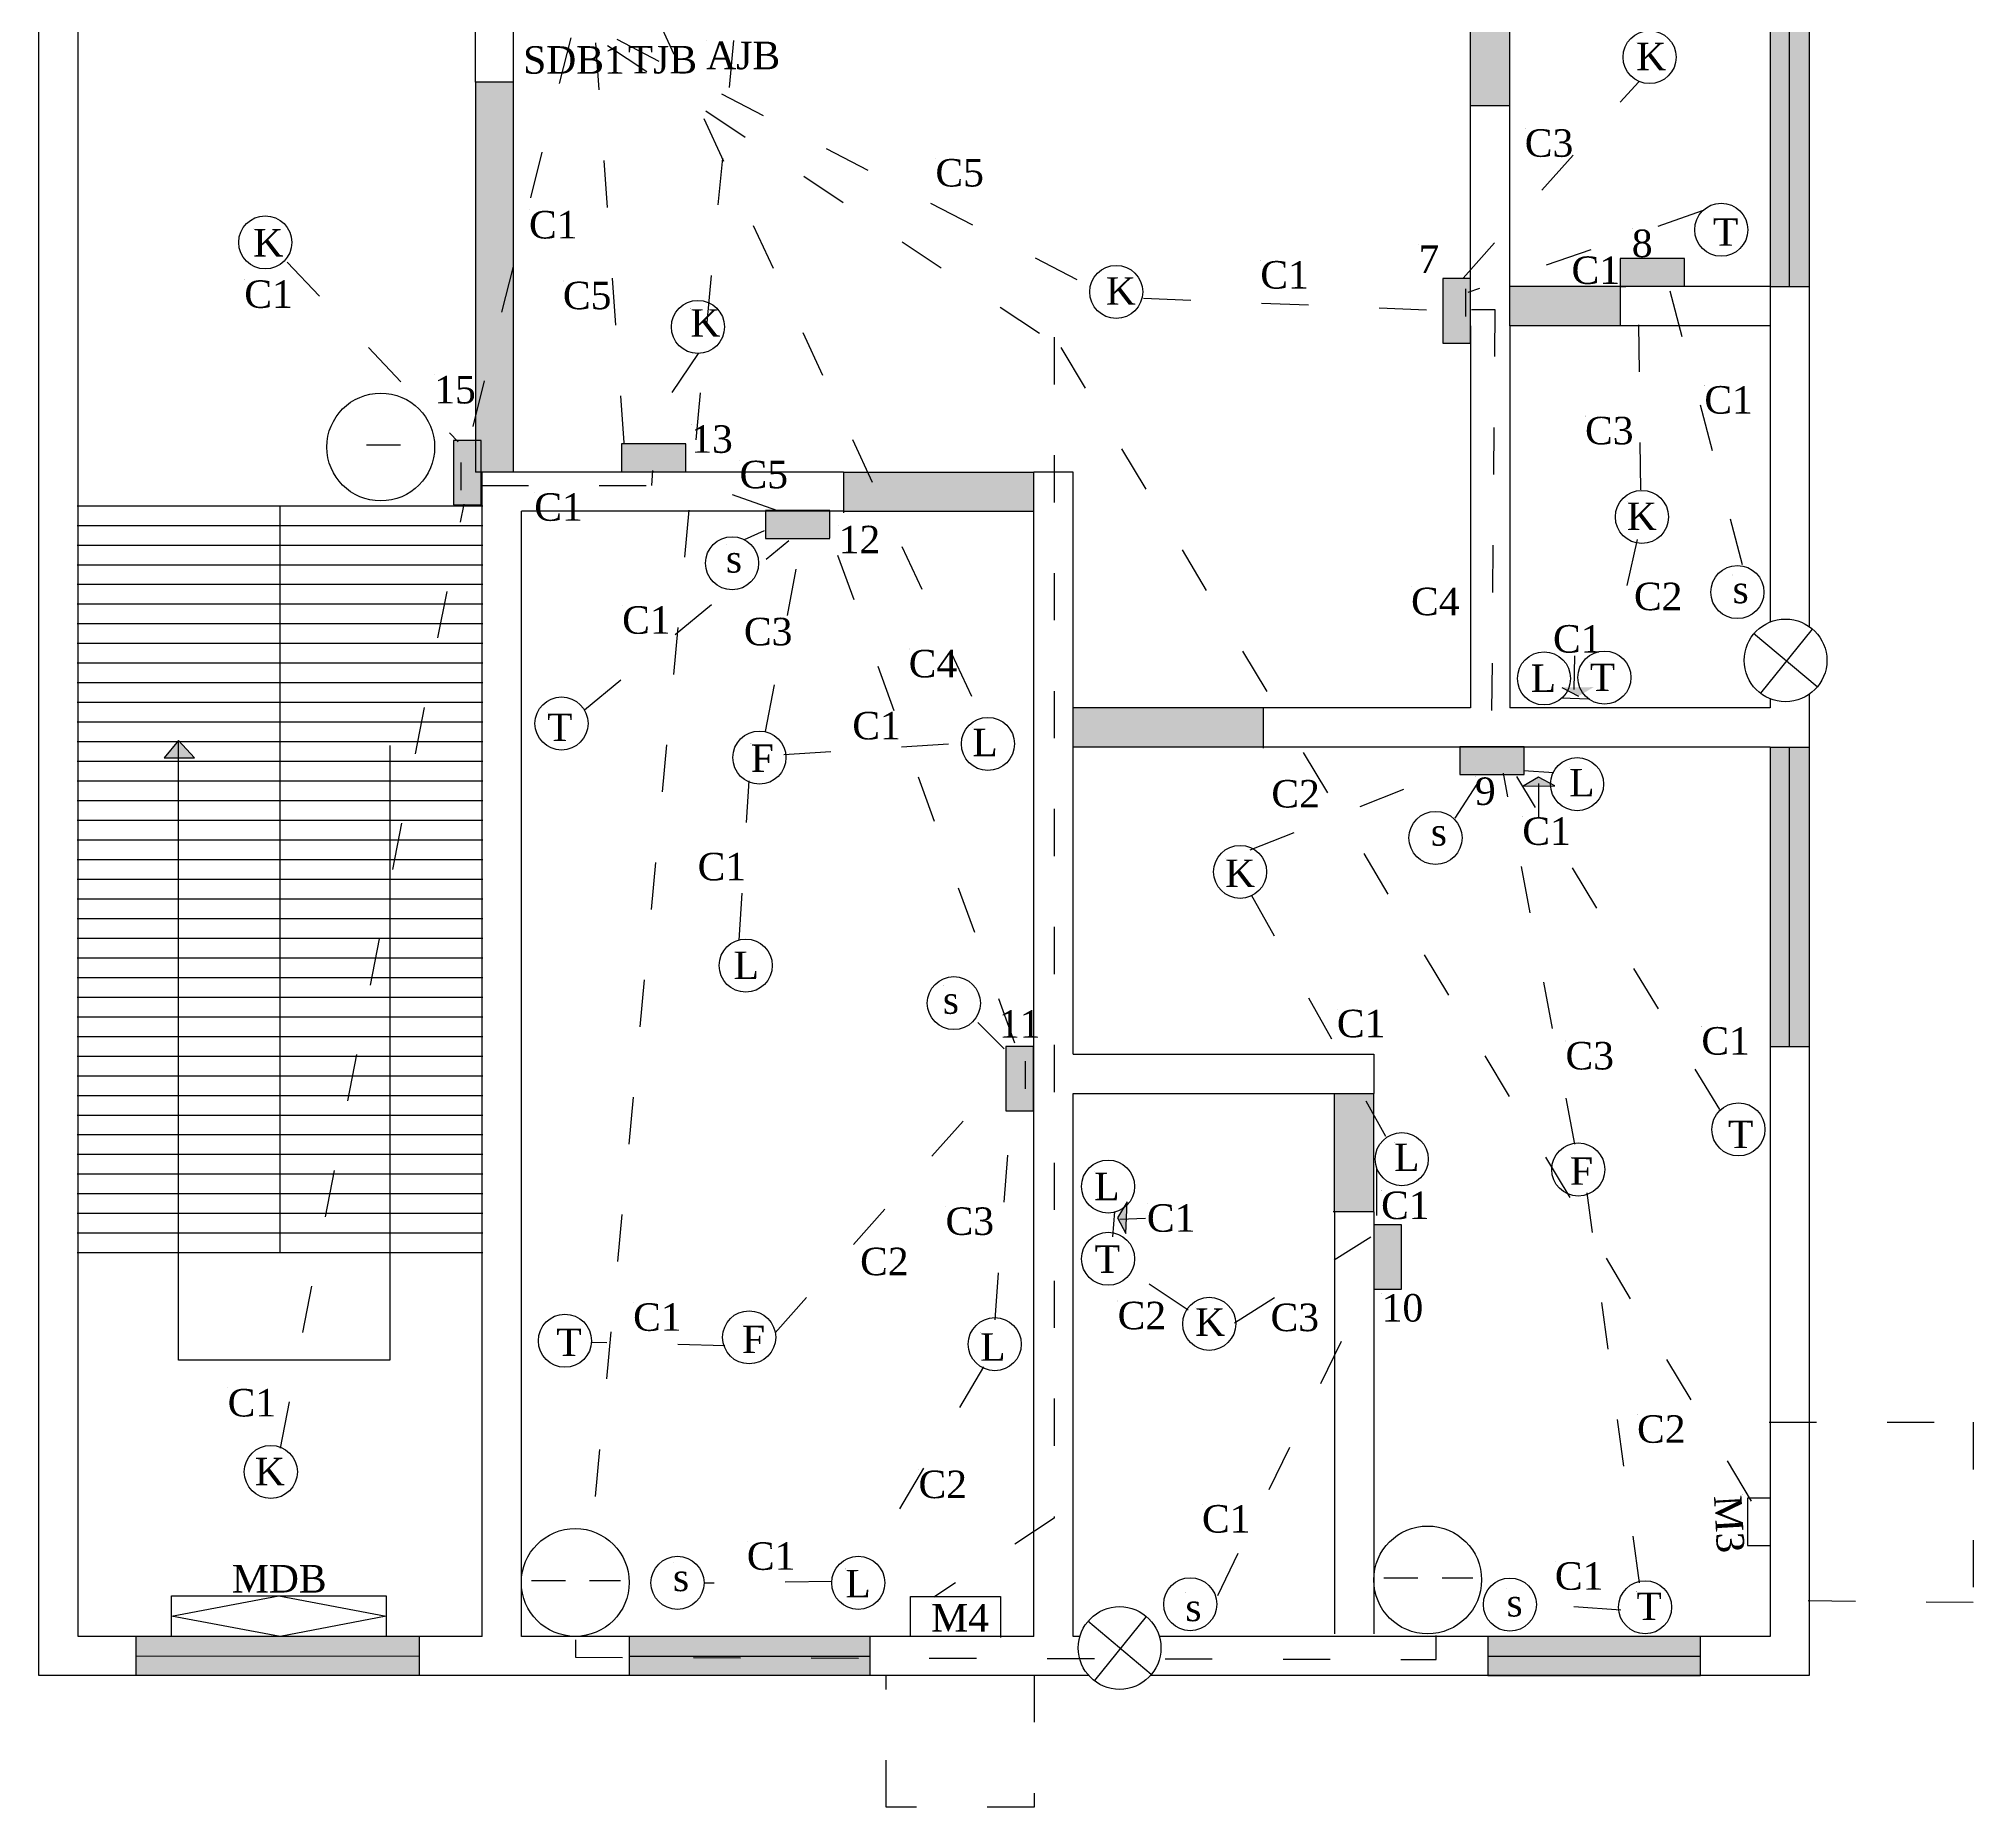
# Model space of a CAD drawing. Header units: inches. Extents: x 1 to 17879, y -3361 to 1909.
# Drawn here: x 5721.7 to 6213.8, y 893.7 to 1343.6 of the extents above; entities that cross this region are included whole.
import ezdxf

# ---------------------------------------------------------------- set-up
doc = ezdxf.new("R2010")
doc.units = ezdxf.units.IN
doc.header["$MEASUREMENT"] = 0
doc.linetypes.add('ACAD_ISO03W100', pattern=[30, 12, -18])

msp = doc.modelspace()

# ---------------------------------------------------------------- hatches: boundary and pattern name
for color, points in [(2, [(6095.88, 1382.41), (6090.1, 1382.41), (6085.88, 1382.41), (6085.88, 1326.64), (6095.88, 1326.64)]), (120, [(6172.1, 1367.81), (6172.1, 1382.41), (6162.1, 1382.41), (6162.1, 1367.81), (6162.1, 1280.61), (6172.1, 1280.61)]), (2, [(5842.38, 1332.61), (5832.78, 1332.61), (5832.78, 1233.41), (5834.48, 1233.41), (5842.38, 1233.41)]), (9, [(6140.38, 1287.71), (6124.01, 1287.71), (6124.01, 1280.68), (6136.66, 1280.68), (6140.38, 1280.68)]), (9, [(6085.9, 1266.23), (6085.9, 1282.6), (6078.88, 1282.6), (6078.88, 1269.94), (6078.88, 1266.23)]), (2, [(6123.99, 1280.61), (6095.88, 1280.61), (6095.88, 1270.61), (6123.99, 1270.61)]), (9, [(5834.26, 1225.07), (5834.26, 1241.45), (5827.23, 1241.45), (5827.23, 1228.79), (5827.23, 1225.07)]), (9, [(5886.33, 1240.6), (5869.95, 1240.6), (5869.95, 1233.58), (5882.61, 1233.58), (5886.33, 1233.58)]), (2, [(5974.84, 1233.41), (5926.39, 1233.41), (5926.39, 1223.41), (5974.84, 1223.41)]), (9, [(5922.94, 1223.6), (5906.56, 1223.6), (5906.56, 1216.57), (5919.22, 1216.57), (5922.94, 1216.57)]), (2, [(6033.13, 1173.41), (5984.84, 1173.41), (5984.84, 1163.41), (6033.13, 1163.41)]), (9, [(6099.55, 1163.52), (6083.18, 1163.52), (6083.18, 1156.49), (6095.84, 1156.49), (6099.55, 1156.49)]), (120, [(6172.1, 1163.41), (6162.1, 1163.41), (6162.1, 1087.25), (6172.1, 1087.25)]), (9, [(5974.75, 1070.9), (5974.75, 1087.27), (5967.72, 1087.27), (5967.72, 1074.61), (5967.72, 1070.9)]), (2, [(6061.31, 1075.31), (6051.31, 1075.31), (6051.31, 1045.18), (6061.31, 1045.18)]), (9, [(6068.36, 1025.52), (6068.36, 1041.9), (6061.33, 1041.9), (6061.33, 1029.24), (6061.33, 1025.52)]), (120, [(5818.44, 937.21), (5746.4, 937.21), (5746.4, 927.21), (5818.44, 927.21)]), (120, [(5933.1, 937.21), (5871.9, 937.21), (5871.9, 927.21), (5933.1, 927.21)]), (120, [(6144.38, 937.21), (6090.3, 937.21), (6090.3, 927.21), (6144.38, 927.21)])]:
    msp.add_hatch(color=color).paths.add_polyline_path(points)
at = {"linetype": 'ACAD_ISO03W100'}
for points in [[(6113.35, 1176.38), (6117.24, 1178.69), (6109.18, 1178.59)], [(6103.21, 1155.82), (6099.32, 1153.52), (6107.37, 1153.62)], [(5996.14, 1043.7), (5998.25, 1039.7), (5998.54, 1047.75)]]:
    msp.add_hatch(color=7, dxfattribs=at).paths.add_polyline_path(points)
h = msp.add_hatch(color=256)
h.paths.add_polyline_path([(5757.3, 1164.84), (5757.08, 1164.84), (5753.64, 1160.67), (5757.3, 1160.67)])
h.paths.add_polyline_path([(5757.53, 1164.84), (5757.3, 1164.84), (5757.3, 1160.67), (5761.29, 1160.67)])

# ---------------------------------------------------------------- linework, layer by layer
for p, q in [((5842.38, 1433.91), (5842.38, 1332.61)), ((5832.78, 1332.61), (5832.78, 1424.21)), ((6085.88, 1326.64), (6085.88, 1382.41)), ((6095.88, 1326.64), (6095.88, 1382.41)), ((6167.09, 1280.61), (6167.09, 1382.41)), ((6162.1, 1367.81), (6162.1, 1270.61)), ((6172.1, 1367.81), (6172.1, 1270.61)), ((5721.7, 1233.41), (5721.7, 1351.01)), ((5731.7, 1233.41), (5731.7, 1351.01)), ((5842.38, 1332.61), (5832.78, 1332.61)), ((5832.78, 1332.61), (5832.78, 1233.35)), ((5842.38, 1332.61), (5842.38, 1233.41)), ((6085.88, 1270.61), (6085.88, 1326.64)), ((6085.88, 1326.64), (6095.88, 1326.64)), ((6095.88, 1270.61), (6095.88, 1326.64)), ((6140.38, 1287.71), (6124.01, 1287.71)), ((6124.01, 1287.71), (6124.01, 1280.65)), ((6140.38, 1280.68), (6140.38, 1287.71)), ((6085.9, 1282.6), (6078.85, 1282.6)), ((6078.85, 1282.6), (6078.88, 1266.23)), ((6084.7, 1273), (6084.7, 1280.02)), ((6085.9, 1266.23), (6085.9, 1282.6)), ((6123.99, 1280.61), (6095.86, 1280.61)), ((6162.1, 1280.61), (6123.99, 1280.61)), ((6123.99, 1280.61), (6125.44, 1280.61)), ((6123.99, 1280.61), (6123.99, 1270.61)), ((6124.01, 1280.65), (6140.38, 1280.68)), ((6132.09, 1280.68), (6132.09, 1280.72)), ((6162.1, 1280.61), (6172.09, 1280.61)), ((6085.88, 1270.61), (6085.88, 1173.41)), ((6095.88, 1270.61), (6095.88, 1173.41)), ((6123.99, 1270.61), (6095.88, 1270.61)), ((6162.1, 1270.61), (6123.99, 1270.61)), ((6162.1, 1270.61), (6123.99, 1270.61)), ((6162.1, 1270.61), (6162.1, 1195.24)), ((6172.1, 1270.61), (6172.1, 1194.1)), ((6078.88, 1266.23), (6085.9, 1266.23)), ((5805.09, 1240.29), (5813.76, 1240.29)), ((5834.26, 1241.45), (5827.2, 1241.45)), ((5827.2, 1241.45), (5827.23, 1225.07)), ((5834.26, 1225.07), (5834.26, 1241.45)), ((5886.33, 1240.6), (5869.95, 1240.6)), ((5869.95, 1240.6), (5869.95, 1233.54)), ((5886.33, 1233.58), (5886.33, 1240.6)), ((5829.2, 1228.83), (5829.2, 1235.85)), ((5721.7, 932.21), (5721.7, 1233.41)), ((5731.7, 937.21), (5731.7, 1233.41)), ((5834.48, 1233.41), (5832.78, 1233.41)), ((5834.48, 937.21), (5834.48, 1233.41)), ((5926.39, 1233.41), (5834.48, 1233.41)), ((5878.03, 1233.58), (5878.03, 1233.62)), ((5926.39, 1233.41), (5926.39, 1223.05)), ((5926.39, 1233.41), (5974.84, 1233.41)), ((5974.84, 937.21), (5974.84, 1233.41)), ((5984.84, 1233.41), (5974.84, 1233.41)), ((5984.84, 1085.31), (5984.84, 1233.41)), ((5731.47, 1224.84), (5834.65, 1224.84)), ((5783.06, 1224.84), (5783.06, 1034.84)), ((5827.23, 1225.07), (5834.26, 1225.07)), ((5844.48, 937.21), (5844.48, 1223.41)), ((5926.39, 1223.41), (5844.48, 1223.41)), ((5922.94, 1223.6), (5906.56, 1223.6)), ((5906.56, 1223.6), (5906.56, 1216.54)), ((5922.94, 1216.58), (5922.94, 1223.6)), ((5926.39, 1223.41), (5974.84, 1223.41)), ((5731.47, 1219.84), (5834.65, 1219.84)), ((5906.56, 1216.54), (5922.94, 1216.54)), ((5914.64, 1216.57), (5914.64, 1216.62)), ((5731.47, 1214.84), (5834.65, 1214.84)), ((5731.47, 1209.84), (5834.65, 1209.84)), ((5731.47, 1204.84), (5834.65, 1204.84)), ((5731.47, 1199.84), (5834.65, 1199.84)), ((5731.47, 1194.84), (5834.65, 1194.84)), ((6174.1, 1178.73), (6157.93, 1192.29)), ((6159.73, 1177.19), (6172.93, 1193.46)), ((5731.47, 1189.84), (5834.65, 1189.84)), ((5731.47, 1184.84), (5834.65, 1184.84)), ((6166.05, 1185.49), (6166.05, 1185.49)), ((6166.05, 1185.49), (6166.05, 1185.49)), ((6166.05, 1185.49), (6166.05, 1185.49)), ((6166.05, 1185.49), (6166.05, 1185.49)), ((6166.05, 1185.49), (6166.05, 1185.49)), ((6166.05, 1185.49), (6166.05, 1185.49)), ((6166.05, 1185.49), (6166.05, 1185.49)), ((6166.05, 1185.49), (6166.05, 1185.49)), ((6166.05, 1185.49), (6166.05, 1185.49)), ((6166.05, 1185.49), (6166.05, 1185.49)), ((6166.05, 1185.49), (6166.05, 1185.49)), ((6166.05, 1185.49), (6166.05, 1185.49)), ((6166.05, 1185.49), (6166.05, 1185.49)), ((6166.05, 1185.49), (6166.05, 1185.49)), ((6166.05, 1185.49), (6166.05, 1185.49)), ((6166.05, 1185.49), (6166.05, 1185.49)), ((6166.05, 1185.49), (6166.05, 1185.49)), ((6166.05, 1185.49), (6166.05, 1185.49)), ((6166.05, 1185.49), (6166.05, 1185.49)), ((6166.05, 1185.49), (6166.05, 1185.49)), ((6166.05, 1185.49), (6166.05, 1185.49)), ((5731.47, 1179.84), (5834.65, 1179.84)), ((6172.1, 1176.89), (6172.1, 1173.41)), ((5731.47, 1174.84), (5834.65, 1174.84)), ((6033.13, 1173.41), (5984.79, 1173.41)), ((6085.88, 1173.41), (6033.13, 1173.41)), ((6033.13, 1173.41), (6033.13, 1163.13)), ((6162.1, 1173.41), (6095.88, 1173.41)), ((6162.1, 1175.75), (6162.1, 1173.41)), ((6172.1, 1173.41), (6172.1, 1077.41)), ((5731.47, 1169.84), (5834.65, 1169.84)), ((5731.47, 1164.84), (5834.65, 1164.84)), ((5757.3, 1165.1), (5753.64, 1160.67)), ((5757.3, 1007.43), (5757.3, 1165.1)), ((5761.29, 1160.67), (5757.3, 1165.1)), ((5811.02, 1163.87), (5811.02, 1007.43)), ((6033.13, 1163.41), (5984.79, 1163.41)), ((6162.1, 1163.41), (6033.13, 1163.41)), ((6099.55, 1163.52), (6083.18, 1163.52)), ((6083.18, 1163.52), (6083.18, 1156.46)), ((6099.55, 1156.5), (6099.55, 1163.52)), ((6162.1, 1163.41), (6162.1, 1077.41)), ((6162.1, 1163.41), (6172.1, 1163.41)), ((6167.1, 1087.25), (6167.1, 1163.41)), ((5731.47, 1159.84), (5834.65, 1159.84)), ((5753.64, 1160.67), (5753.64, 1160.67)), ((5753.64, 1160.67), (5761.29, 1160.67)), ((6083.18, 1156.46), (6099.55, 1156.5)), ((6091.26, 1156.49), (6091.26, 1156.54)), ((5731.47, 1154.84), (5834.65, 1154.84)), ((5731.47, 1149.84), (5834.65, 1149.84)), ((5731.47, 1144.84), (5834.65, 1144.84)), ((5731.47, 1139.84), (5834.65, 1139.84)), ((5731.47, 1134.84), (5834.65, 1134.84)), ((5731.47, 1129.84), (5834.65, 1129.84)), ((5731.47, 1124.84), (5834.65, 1124.84)), ((5731.47, 1119.84), (5834.65, 1119.84)), ((5731.47, 1114.84), (5834.65, 1114.84)), ((5731.47, 1109.84), (5834.65, 1109.84)), ((5731.47, 1104.84), (5834.65, 1104.84)), ((5731.47, 1099.84), (5834.65, 1099.84)), ((5731.47, 1094.84), (5834.65, 1094.84)), ((5731.47, 1089.84), (5834.65, 1089.84)), ((5731.47, 1084.84), (5834.65, 1084.84)), ((5974.75, 1087.27), (5967.69, 1087.27)), ((5967.69, 1087.27), (5967.73, 1070.9)), ((5972.69, 1076.53), (5972.69, 1083.55)), ((5974.75, 1070.9), (5974.75, 1087.27)), ((5984.84, 1085.31), (6061.31, 1085.31)), ((6061.31, 1085.31), (6061.31, 1075.31)), ((6162.1, 1087.25), (6172.1, 1087.25)), ((5731.47, 1079.84), (5834.65, 1079.84)), ((5731.47, 1074.84), (5834.65, 1074.84)), ((5984.84, 937.21), (5984.84, 1075.31)), ((5984.84, 1075.31), (6061.31, 1075.31)), ((6051.31, 1045.18), (6051.31, 1075.31)), ((6061.31, 1045.18), (6061.31, 1075.31)), ((6162.1, 1077.41), (6162.1, 937.21)), ((6172.1, 1077.41), (6172.1, 932.21)), ((5731.47, 1069.84), (5834.65, 1069.84)), ((5967.73, 1070.9), (5974.75, 1070.9)), ((5731.47, 1064.84), (5834.65, 1064.84)), ((5731.47, 1059.84), (5834.65, 1059.84)), ((5731.47, 1054.84), (5834.65, 1054.84)), ((5731.47, 1049.84), (5834.65, 1049.84)), ((5731.47, 1044.84), (5834.65, 1044.84)), ((6061.31, 1045.18), (6050.95, 1045.18)), ((6051.31, 1045.18), (6051.31, 937.85)), ((6061.31, 1045.18), (6061.31, 937.85)), ((5731.47, 1039.84), (5834.65, 1039.84)), ((6068.36, 1041.9), (6061.3, 1041.9)), ((6061.3, 1041.9), (6061.34, 1025.52)), ((6068.36, 1025.52), (6068.36, 1041.9)), ((5731.47, 1034.84), (5834.65, 1034.84)), ((6061.33, 1033.82), (6061.38, 1033.82)), ((6061.34, 1025.52), (6068.36, 1025.52)), ((5811.02, 1007.43), (5757.3, 1007.43)), ((6162.1, 972.36), (6156.38, 972.36)), ((6156.38, 972.36), (6156.38, 960.34)), ((6156.38, 960.34), (6162.1, 960.34)), ((5847.02, 951.44), (5855.68, 951.44)), ((5861.85, 951.44), (5869.68, 951.44)), ((6063.85, 952.08), (6072.51, 952.08)), ((6078.68, 952.08), (6086.51, 952.08)), ((5755.49, 937.11), (5755.49, 947.53)), ((5755.49, 947.53), (5810.05, 947.53)), ((5755.49, 942.32), (5782.77, 947.53)), ((5782.77, 947.53), (5810.05, 942.35)), ((5810.05, 947.53), (5810.05, 937.17)), ((5943.49, 937.21), (5943.49, 947.35)), ((5943.49, 947.35), (5966.36, 947.35)), ((5966.36, 947.35), (5966.36, 936.89)), ((5783.09, 937.21), (5755.49, 942.32)), ((5810.05, 942.35), (5783.09, 937.21)), ((6004.7, 927.49), (5988.53, 941.05)), ((5990.34, 925.95), (6003.53, 942.22)), ((5834.48, 937.21), (5731.7, 937.21)), ((5746.4, 937.21), (5746.4, 927.21)), ((5818.44, 937.21), (5818.44, 927.23)), ((5871.9, 937.21), (5844.48, 937.21)), ((5933.1, 937.21), (5871.9, 937.21)), ((5871.9, 937.21), (5871.9, 927.21)), ((5974.84, 937.21), (5933.1, 937.21)), ((5933.1, 937.21), (5933.1, 927.21)), ((5986.56, 937.21), (5984.84, 937.21)), ((6090.3, 937.21), (6006.75, 937.21)), ((6162.1, 937.21), (6090.3, 937.21)), ((6090.3, 937.21), (6090.3, 927.21)), ((6144.38, 927.51), (6144.38, 937.21)), ((5721.7, 927.21), (5721.7, 932.21)), ((5746.4, 932.21), (5818.44, 932.22)), ((5871.9, 932.21), (5933.1, 932.21)), ((5996.65, 934.25), (5996.65, 934.25)), ((5996.65, 934.25), (5996.65, 934.25)), ((5996.65, 934.25), (5996.65, 934.25)), ((5996.65, 934.25), (5996.65, 934.25)), ((5996.65, 934.25), (5996.65, 934.25)), ((5996.65, 934.25), (5996.65, 934.25)), ((5996.65, 934.25), (5996.65, 934.25)), ((5996.65, 934.25), (5996.65, 934.25)), ((5996.65, 934.25), (5996.65, 934.25)), ((5996.65, 934.25), (5996.65, 934.25)), ((5996.65, 934.25), (5996.65, 934.25)), ((5996.65, 934.25), (5996.65, 934.25)), ((5996.65, 934.25), (5996.65, 934.25)), ((5996.65, 934.25), (5996.65, 934.25)), ((5996.65, 934.25), (5996.65, 934.25)), ((5996.65, 934.25), (5996.65, 934.25)), ((5996.65, 934.25), (5996.65, 934.25)), ((5996.65, 934.25), (5996.65, 934.25)), ((5996.65, 934.25), (5996.65, 934.25)), ((5996.65, 934.25), (5996.65, 934.25)), ((5996.65, 934.25), (5996.65, 934.25)), ((6090.3, 932.21), (6144.38, 932.21)), ((6172.1, 932.21), (6172.1, 927.21)), ((5726.7, 927.21), (5721.7, 927.21)), ((5871.9, 927.21), (5726.7, 927.21)), ((5933.1, 927.21), (5871.9, 927.21)), ((5988.85, 927.21), (5933.1, 927.21)), ((6090.3, 927.21), (6004.46, 927.21)), ((6167.1, 927.21), (6090.3, 927.21)), ((6090.3, 927.21), (6144.38, 927.21)), ((6144.38, 927.21), (6144.38, 927.51)), ((6172.1, 927.21), (6167.1, 927.21))]:
    msp.add_line(p, q)
at = {"color": 23, "linetype": 'ACAD_ISO03W100'}
msp.add_line((5878.24, 1350.58), (5961.64, 1170.57), dxfattribs=at)
at = {"color": 4, "linetype": 'ACAD_ISO03W100'}
for p, q in [((5857.04, 1343.89), (5831.16, 1241.15)), ((5898.47, 1343.16), (5862.3, 962.76)), ((5858.23, 936.33), (5858.23, 931.88)), ((6077.19, 931.33), (6077.19, 937.44)), ((5858.23, 931.88), (6077.19, 931.33))]:
    msp.add_line(p, q, dxfattribs=at)
at = {"color": 1, "linetype": 'ACAD_ISO03W100'}
for p, q in [((5870.64, 1240.84), (5863.3, 1343.99)), ((5868.8, 1343.53), (5988.95, 1280.72)), ((6086.17, 1274.76), (6092.13, 1274.76)), ((6092.13, 1274.76), (6091.22, 1164.28)), ((5877.7, 1229.97), (5877.95, 1233.76)), ((5909.5, 1223.58), (5883.14, 1233.07)), ((5834.26, 1229.97), (5877.7, 1229.97)), ((5970.04, 1088.09), (5923.43, 1216.52)), ((6061.97, 1056.25), (6061.97, 1037.14))]:
    msp.add_line(p, q, dxfattribs=at)
at = {"color": 3, "linetype": 'ACAD_ISO03W100'}
for p, q in [((5866.42, 1341.92), (5981.74, 1265.07)), ((5979.99, 1267.69), (5979.99, 967.28)), ((5981.74, 1265.07), (6157.33, 971.64)), ((5979.99, 967.28), (5949.42, 947.19))]:
    msp.add_line(p, q, dxfattribs=at)
at = {"linetype": 'ACAD_ISO03W100'}
for p, q in [((6084.01, 1282.75), (6128.7, 1332.68)), ((6144.86, 1299.84), (6085.2, 1279.04)), ((5784.88, 1286.82), (5828.37, 1241.09)), ((6129.23, 1228.89), (6128.61, 1280.69)), ((6155.14, 1209.78), (6136.02, 1281.93)), ((6002.77, 1277.61), (6078.65, 1274.53)), ((5889.48, 1263.57), (5874.09, 1240.79)), ((5783.18, 985.07), (5829.89, 1225.25)), ((5860.56, 1172.88), (5912.48, 1215.99)), ((5901.27, 1216.22), (5906.35, 1218.51)), ((5906.62, 1167.44), (5915.83, 1216.41)), ((6128.35, 1216.22), (6122.03, 1188.51)), ((6112.4, 1186.66), (6112.17, 1178.05)), ((6109.18, 1178.59), (6113.35, 1176.38)), ((6115.92, 1175.66), (6108.96, 1175.9)), ((5911.22, 1161.58), (5957.28, 1164.51)), ((6029.9, 1137.32), (6083.68, 1158.48)), ((6112.48, 1062.38), (6094.27, 1156.79)), ((6107.14, 1156.92), (6099.41, 1157.38)), ((5899.92, 1114.28), (5902.43, 1154.88)), ((6081.99, 1145.36), (6089.19, 1156.37)), ((6149.32, 1071.27), (6097.66, 1155.94)), ((6103.21, 1155.82), (6099.32, 1153.52)), ((6099.32, 1153.52), (6107.37, 1153.62)), ((6107.37, 1153.62), (6103.21, 1155.82)), ((6103.3, 1145.55), (6103.3, 1154.16)), ((6030.14, 1125.88), (6064.32, 1064.49)), ((5960.63, 1093.35), (5967.33, 1086.65)), ((5909.07, 1014.45), (5967.44, 1080.25)), ((5964.96, 1017.76), (5969.1, 1071.15)), ((6128.93, 950.79), (6115.58, 1050.08)), ((5994.9, 1038.87), (5995.43, 1045.27)), ((5998.54, 1047.75), (5996.14, 1043.7)), ((5996.14, 1043.7), (5998.25, 1039.7)), ((6003.22, 1043.55), (5996.72, 1043.27)), ((5998.25, 1039.7), (5998.54, 1047.75)), ((6025.87, 1016.98), (6060.58, 1038.87)), ((6014.12, 1020.18), (5999.71, 1029.79)), ((6021.6, 947.58), (6060.58, 1027.66)), ((5896.24, 1011.14), (5862.29, 1011.96)), ((5962.06, 1005.76), (5933.08, 956.92)), ((6161.89, 991.69), (6213.81, 991.69)), ((6213.81, 991.69), (6213.81, 945.84)), ((5923.56, 951.13), (5890.86, 950.71)), ((6124.13, 943.85), (6101.7, 945.45)), ((6213.81, 945.84), (6161.89, 946.3)), ((5937.25, 893.72), (5937.25, 927.35)), ((5974.96, 927.35), (5974.96, 893.72)), ((5974.96, 893.72), (5937.25, 893.72))]:
    msp.add_line(p, q, dxfattribs=at)
for centre, radius in [((6131.46, 1338.96), 6.75), ((6149.69, 1295.04), 6.75), ((5779.33, 1291.84), 6.75), ((5995.79, 1279.22), 6.75), ((5889.39, 1270.32), 6.75), ((5808.71, 1239.77), 13.71), ((6129.52, 1221.97), 6.75), ((5898.08, 1210.21), 6.75), ((6153.79, 1202.88), 6.75), ((6166.05, 1185.49), 10.52), ((6104.61, 1180.9), 6.75), ((6119.98, 1181.12), 6.75), ((5854.69, 1169.44), 6.75), ((5905.02, 1160.76), 6.75), ((5963.17, 1164.23), 6.75), ((6113.02, 1154.01), 6.75), ((6077.01, 1140.33), 6.75), ((6027.31, 1131.69), 6.75), ((5901.55, 1107.84), 6.75), ((5954.49, 1098.3), 6.75), ((6154.07, 1066.17), 6.75), ((6068.43, 1058.61), 6.75), ((5993.71, 1051.64), 6.75), ((6113.34, 1055.97), 6.75), ((5993.71, 1033.26), 6.75), ((5855.56, 1012.41), 6.75), ((5902.42, 1013.28), 6.75), ((6019.45, 1016.72), 6.75), ((5964.9, 1011.54), 6.75), ((5780.74, 979.03), 6.75), ((5858.19, 950.92), 13.71), ((6075.02, 951.56), 13.71), ((5884.19, 950.82), 6.75), ((5930.19, 950.82), 6.75), ((6014.62, 945.39), 6.75), ((6095.93, 945.3), 6.75), ((6130.33, 944.62), 6.75), ((5996.65, 934.25), 10.52)]:
    msp.add_circle(centre, radius)

# ---------------------------------------------------------------- texts
at = {"linetype": 'ACAD_ISO03W100', "char_height": 0.2, "width": 15.518, "attachment_point": 1}
for s, insert in [('s{\\fTimes New Roman|b0|i0|c0|p18;\\H35x;\\PSDB1}', (5844.93, 1342.08)), ('s{\\fTimes New Roman|b0|i0|c0|p18;\\H35x;\\PTJB}', (5871.55, 1342.14)), ('s{\\fTimes New Roman|b0|i0|c0|p18;\\H35x;\\PAJB}', (5891.51, 1343.22)), ('s{\\fTimes New Roman|b0|i0|c0|p18;\\H35x;\\PK}', (6128.07, 1342.95)), ('s{\\fTimes New Roman|b0|i0|c0|p18;\\H35x;\\PC3}', (6099.72, 1320.94)), ('s{\\fTimes New Roman|b0|i0|c0|p18;\\H35x;\\PK}', (5776.28, 1295.57)), ('{\\C1;s\\fTimes New Roman|b0|i0|c0|p18;\\H35x;\\P8}', (6126.94, 1295.41)), ('s{\\fTimes New Roman|b0|i0|c0|p18;\\H35x;\\PT}', (6147.57, 1298.3)), ('{\\C1;s\\fTimes New Roman|b0|i0|c0|p18;\\H35x;\\P7}', (6072.68, 1291.4)), ('s{\\fTimes New Roman|b0|i0|c0|p18;\\H35x;\\PC1}', (6032.44, 1287.41)), ('s{\\fTimes New Roman|b0|i0|c0|p18;\\H35x;\\PC1}', (6111.61, 1288.59)), ('s{\\fTimes New Roman|b0|i0|c0|p18;\\H35x;\\PC1}', (5773.99, 1282.5)), ('s{\\fTimes New Roman|b0|i0|c0|p18;\\H35x;\\PK}', (5993.16, 1283.3)), ('s{\\fTimes New Roman|b0|i0|c0|p18;\\H35x;\\PK}', (5887.48, 1275.17)), ('{\\C1;s\\fTimes New Roman|b0|i0|c0|p18;\\H35x;\\P15}', (5822.31, 1258.19)), ('s{\\fTimes New Roman|b0|i0|c0|p18;\\H35x;\\PC1}', (6145.4, 1255.6)), ('{\\C1;s\\fTimes New Roman|b0|i0|c0|p18;\\H35x;\\P13}', (5887.69, 1245.63)), ('s{\\fTimes New Roman|b0|i0|c0|p18;\\H35x;\\PC3}', (6115.05, 1247.79)), ('s{\\fTimes New Roman|b0|i0|c0|p18;\\H35x;\\PK}', (6125.67, 1225.98)), ('{\\C1;s\\fTimes New Roman|b0|i0|c0|p18;\\H35x;\\P12}', (5925.19, 1220.07)), ('s{\\fTimes New Roman|b0|i0|c0|p18;\\H35x;\\Ps}', (5896.5, 1215.16)), ('s{\\fTimes New Roman|b0|i0|c0|p18;\\H35x;\\Ps}', (6152.57, 1207.37)), ('s{\\fTimes New Roman|b0|i0|c0|p18;\\H35x;\\PC2}', (6127.49, 1205.6)), ('s{\\fTimes New Roman|b0|i0|c0|p18;\\H35x;\\PC1}', (5870.11, 1199.6)), ('s{\\fTimes New Roman|b0|i0|c0|p18;\\H35x;\\PC3}', (5901.09, 1196.66)), ('s{\\fTimes New Roman|b0|i0|c0|p18;\\H35x;\\PC1}', (6106.89, 1194.8)), ('s{\\fTimes New Roman|b0|i0|c0|p18;\\H35x;\\PL}', (6101.22, 1184.79)), ('s{\\fTimes New Roman|b0|i0|c0|p18;\\H35x;\\PT}', (6116.25, 1185.03)), ('s{\\fTimes New Roman|b0|i0|c0|p18;\\H35x;\\PT}', (5851.03, 1172.3)), ('s{\\fTimes New Roman|b0|i0|c0|p18;\\H35x;\\PC1}', (5928.66, 1172.73)), ('s{\\fTimes New Roman|b0|i0|c0|p18;\\H35x;\\PL}', (5959.2, 1168.45)), ('s{\\fTimes New Roman|b0|i0|c0|p18;\\H35x;\\PF}', (5902.82, 1164.44)), ('s{\\fTimes New Roman|b0|i0|c0|p18;\\H35x;\\PL}', (6111.02, 1158.22)), ('s{\\fTimes New Roman|b0|i0|c0|p18;\\H35x;\\PC2}', (6035.25, 1155.4)), ('{\\C1;s\\fTimes New Roman|b0|i0|c0|p18;\\H35x;\\P9}', (6087.04, 1156.06)), ('s{\\fTimes New Roman|b0|i0|c0|p18;\\H35x;\\Ps}', (6075.82, 1145.69)), ('s{\\fTimes New Roman|b0|i0|c0|p18;\\H35x;\\PC1}', (6099.09, 1145.89)), ('s{\\fTimes New Roman|b0|i0|c0|p18;\\H35x;\\PC1}', (5889.31, 1136.87)), ('s{\\fTimes New Roman|b0|i0|c0|p18;\\H35x;\\PK}', (6023.49, 1135.16)), ('s{\\fTimes New Roman|b0|i0|c0|p18;\\H35x;\\PL}', (5898.46, 1111.76)), ('s{\\fTimes New Roman|b0|i0|c0|p18;\\H35x;\\Ps}', (5951.68, 1102.92)), ('{\\C1;s\\fTimes New Roman|b0|i0|c0|p18;\\H35x;\\P11}', (5965.96, 1096.83)), ('s{\\fTimes New Roman|b0|i0|c0|p18;\\H35x;\\PC1}', (6051.92, 1096.95)), ('s{\\fTimes New Roman|b0|i0|c0|p18;\\H35x;\\PC3}', (6110.07, 1088.76)), ('s{\\fTimes New Roman|b0|i0|c0|p18;\\H35x;\\PC1}', (6144.64, 1092.53)), ('s{\\fTimes New Roman|b0|i0|c0|p18;\\H35x;\\PT}', (6151.42, 1068.74)), ('s{\\fTimes New Roman|b0|i0|c0|p18;\\H35x;\\PL}', (6066.48, 1062.9)), ('s{\\fTimes New Roman|b0|i0|c0|p18;\\H35x;\\PF}', (6111.21, 1059.42)), ('s{\\fTimes New Roman|b0|i0|c0|p18;\\H35x;\\PL}', (5990.2, 1055.5)), ('s{\\fTimes New Roman|b0|i0|c0|p18;\\H35x;\\PC3}', (5952.38, 1046.67)), ('s{\\fTimes New Roman|b0|i0|c0|p18;\\H35x;\\PC1}', (6003.59, 1047.47)), ('s{\\fTimes New Roman|b0|i0|c0|p18;\\H35x;\\PC2}', (5930.64, 1036.42)), ('s{\\fTimes New Roman|b0|i0|c0|p18;\\H35x;\\PT}', (5990.33, 1037.02)), ('{\\C1;s\\fTimes New Roman|b0|i0|c0|p18;\\H35x;\\P10}', (6063.32, 1024.62)), ('s{\\fTimes New Roman|b0|i0|c0|p18;\\H35x;\\PC1}', (5872.9, 1022.27)), ('s{\\fTimes New Roman|b0|i0|c0|p18;\\H35x;\\PC2}', (5996.15, 1022.67)), ('s{\\fTimes New Roman|b0|i0|c0|p18;\\H35x;\\PK}', (6015.87, 1020.99)), ('s{\\fTimes New Roman|b0|i0|c0|p18;\\H35x;\\PC3}', (6035.05, 1022.19)), ('s{\\fTimes New Roman|b0|i0|c0|p18;\\H35x;\\PT}', (5853.36, 1015.86)), ('s{\\fTimes New Roman|b0|i0|c0|p18;\\H35x;\\PF}', (5900.59, 1016.6)), ('s{\\fTimes New Roman|b0|i0|c0|p18;\\H35x;\\PL}', (5961.2, 1014.64)), ('s{\\fTimes New Roman|b0|i0|c0|p18;\\H35x;\\PC1}', (5769.76, 1000.48)), ('s{\\fTimes New Roman|b0|i0|c0|p18;\\H35x;\\PC2}', (6128.28, 993.79)), ('s{\\fTimes New Roman|b0|i0|c0|p18;\\H35x;\\PK}', (5776.68, 982.97)), ('s{\\fTimes New Roman|b0|i0|c0|p18;\\H35x;\\PC2}', (5945.5, 979.71)), ('s{\\fTimes New Roman|b0|i0|c0|p18;\\H35x;\\PC1}', (6017.6, 970.94)), ('s{\\fTimes New Roman|b0|i0|c0|p18;\\H35x;\\PC1}', (5901.83, 961.47)), ('s{\\fTimes New Roman|b0|i0|c0|p18;\\H35x;\\PMDB}', (5770.85, 955.7)), ('s{\\fTimes New Roman|b0|i0|c0|p18;\\H35x;\\Ps}', (5883.04, 956.05)), ('s{\\fTimes New Roman|b0|i0|c0|p18;\\H35x;\\PC1}', (6107.37, 956.4)), ('s{\\fTimes New Roman|b0|i0|c0|p18;\\H35x;\\PL}', (5926.9, 954.45)), ('s{\\fTimes New Roman|b0|i0|c0|p18;\\H35x;\\PM4}', (5948.71, 945.76)), ('s{\\fTimes New Roman|b0|i0|c0|p18;\\H35x;\\Ps}', (6013.38, 948.42)), ('s{\\fTimes New Roman|b0|i0|c0|p18;\\H35x;\\Ps}', (6095.06, 949.6)), ('s{\\fTimes New Roman|b0|i0|c0|p18;\\H35x;\\PT}', (6128.12, 948.7))]:
    msp.add_mtext(s, dxfattribs=dict(at, insert=insert))
at = {"color": 1, "linetype": 'ACAD_ISO03W100', "char_height": 0.2, "width": 15.518, "attachment_point": 1}
for s, insert in [('s{\\fTimes New Roman|b0|i0|c0|p18;\\H35x;\\PC5}', (5949.8, 1313.38)), ('s{\\fTimes New Roman|b0|i0|c0|p18;\\H35x;\\P\\C4;C1}', (5846.41, 1300.16)), ('s{\\fTimes New Roman|b0|i0|c0|p18;\\H35x;\\PC5}', (5855.04, 1282.16)), ('s{\\fTimes New Roman|b0|i0|c0|p18;\\H35x;\\PC5}', (5899.97, 1236.61)), ('s{\\fTimes New Roman|b0|i0|c0|p18;\\H35x;\\PC1}', (5847.76, 1228.34)), ('s{\\fTimes New Roman|b0|i0|c0|p18;\\H35x;\\PC4}', (6070.79, 1204.32)), ('s{\\fTimes New Roman|b0|i0|c0|p18;\\H35x;\\PC4}', (5943, 1188.51)), ('s{\\fTimes New Roman|b0|i0|c0|p18;\\H35x;\\PC1}', (6063.17, 1050.7))]:
    msp.add_mtext(s, dxfattribs=dict(at, insert=insert))
at = {"linetype": 'ACAD_ISO03W100', "insert": (6155.15, 973.34), "char_height": 0.2, "width": 15.518, "attachment_point": 1, "rotation": 273.3053}
msp.add_mtext('s{\\fTimes New Roman|b0|i0|c0|p18;\\H35x;\\PM3}', dxfattribs=at)

doc.saveas('drawing.dxf')
